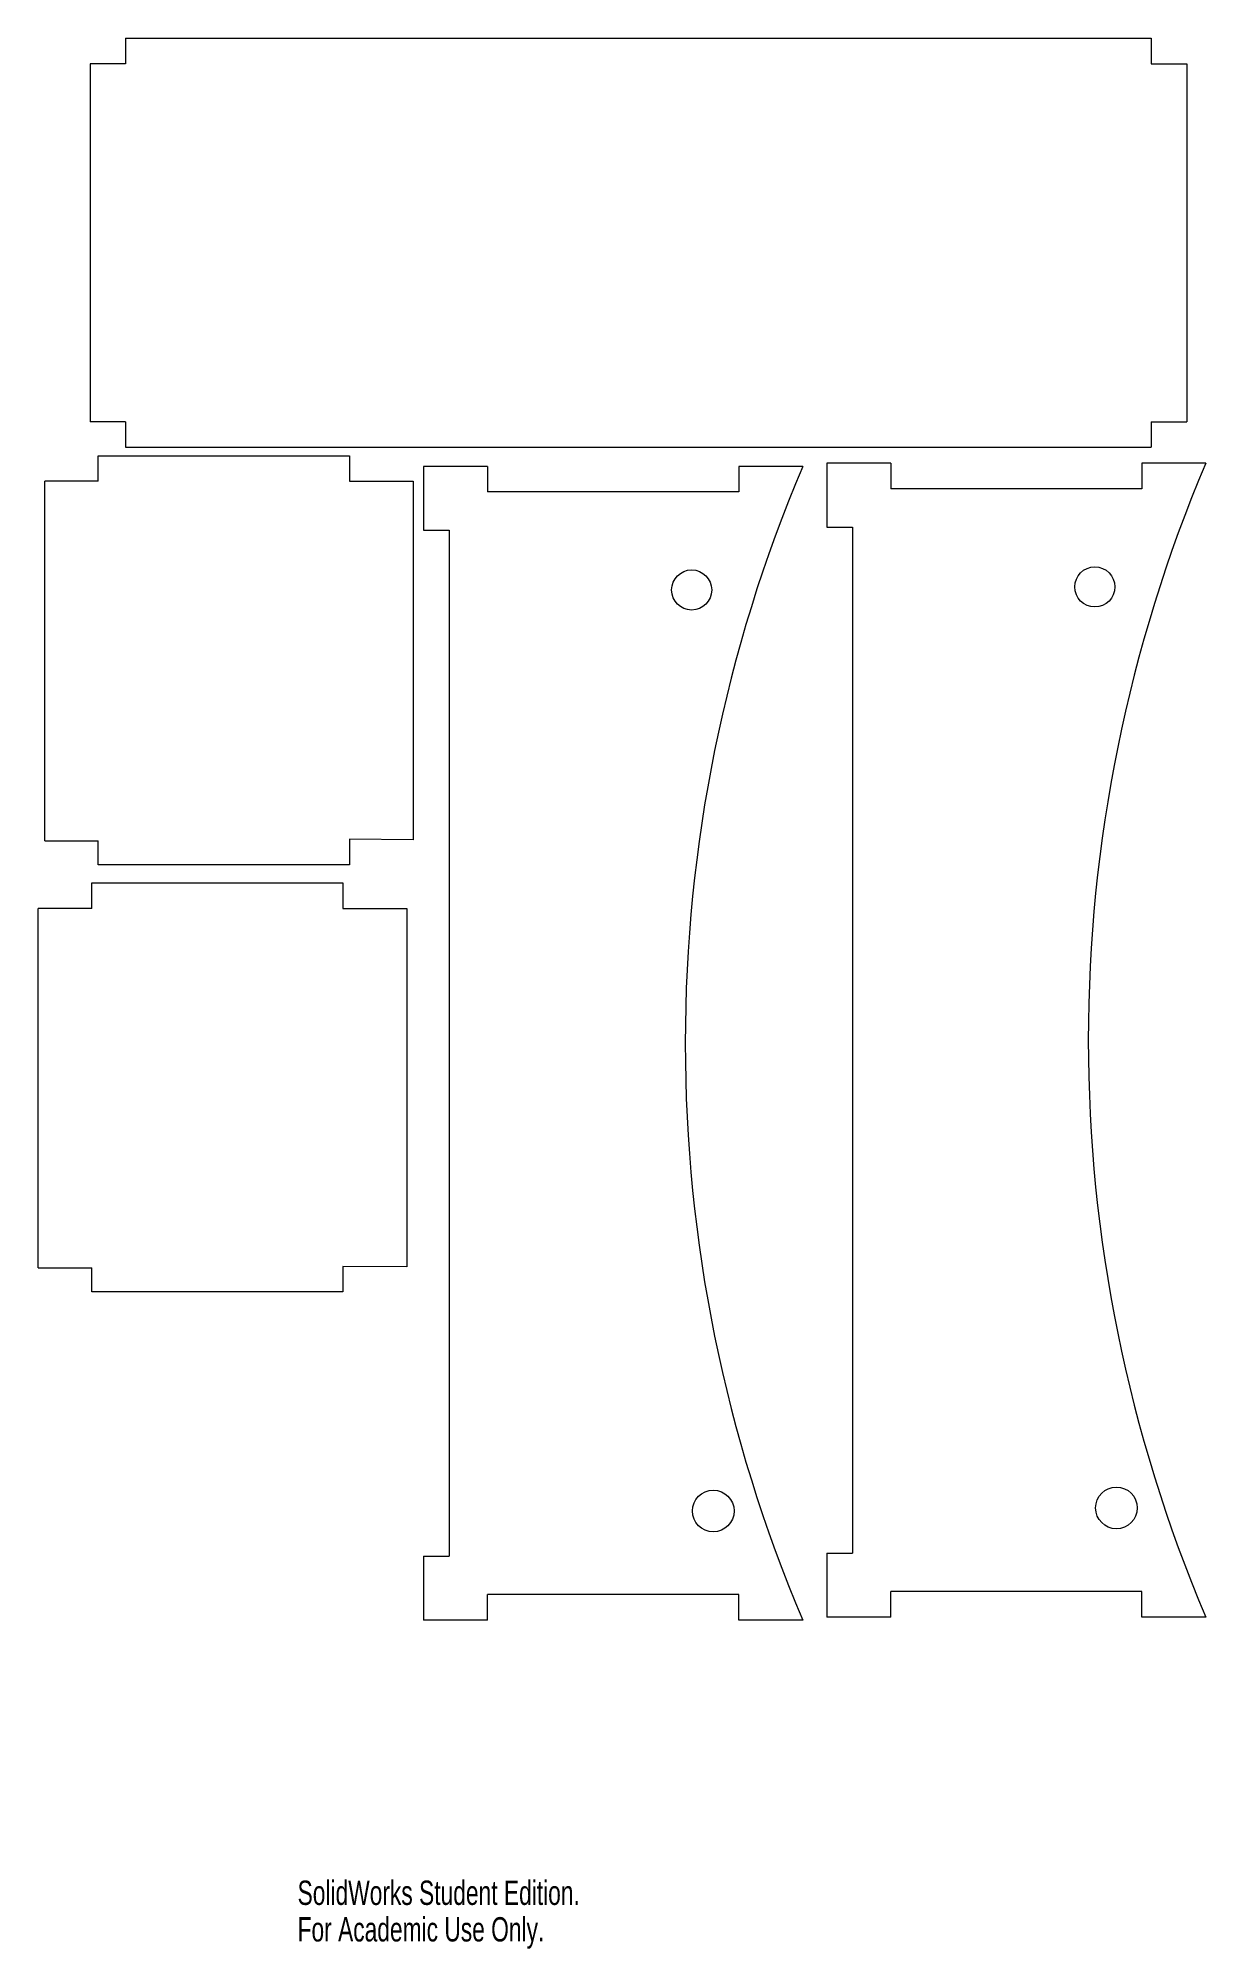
# Model space of a CAD drawing. Header units: inches. Extents: x -2 to 7.1, y 0 to 14.9.
import ezdxf

# ---------------------------------------------------------------- set-up
doc = ezdxf.new("R2010")
doc.units = ezdxf.units.IN
doc.header["$MEASUREMENT"] = 0
doc.styles.add('SLDTEXTSTYLE0', font='TXT', dxfattribs={"width": 0.7})

msp = doc.modelspace()

# ---------------------------------------------------------------- linework, layer by layer
at = {"color": 7, "linetype": 'Continuous', "lineweight": 15}
for p, q in [((-1.346, 14.942), (6.679, 14.942)), ((-1.346, 14.942), (-1.346, 14.742)), ((6.679, 14.942), (6.679, 14.742)), ((-1.623, 14.742), (-1.623, 11.942)), ((-1.346, 14.742), (-1.623, 14.742)), ((6.679, 14.742), (6.957, 14.742)), ((6.957, 14.742), (6.957, 11.942)), ((-1.346, 11.942), (-1.623, 11.942)), ((-1.346, 11.942), (-1.346, 11.742)), ((6.679, 11.942), (6.957, 11.942)), ((6.679, 11.942), (6.679, 11.742)), ((-1.559, 11.476), (-1.559, 11.676)), ((-1.559, 11.676), (0.406, 11.676)), ((-1.346, 11.742), (6.679, 11.742)), ((0.406, 11.676), (0.406, 11.476)), ((1.486, 11.593), (0.986, 11.593)), ((0.986, 11.593), (0.986, 11.093)), ((1.486, 11.593), (1.486, 11.393)), ((3.452, 11.593), (3.452, 11.393)), ((3.952, 11.593), (3.452, 11.593)), ((4.14, 11.617), (4.14, 11.117)), ((4.64, 11.617), (4.14, 11.617)), ((4.64, 11.617), (4.64, 11.417)), ((6.605, 11.617), (6.605, 11.417)), ((7.105, 11.617), (6.605, 11.617)), ((-1.978, 8.665), (-1.978, 11.476)), ((-1.559, 11.476), (-1.978, 11.476)), ((0.406, 11.476), (0.905, 11.476)), ((0.905, 11.476), (0.905, 8.672)), ((3.452, 11.393), (1.486, 11.393)), ((6.605, 11.417), (4.64, 11.417)), ((0.986, 11.093), (1.186, 11.093)), ((1.186, 11.093), (1.186, 3.068)), ((4.14, 11.117), (4.34, 11.117)), ((4.34, 11.117), (4.34, 3.092)), ((0.905, 8.672), (0.406, 8.676)), ((0.406, 8.676), (0.406, 8.476)), ((-1.978, 8.665), (-1.559, 8.665)), ((-1.559, 8.476), (-1.559, 8.665)), ((0.406, 8.476), (-1.559, 8.476)), ((-1.61, 8.135), (-1.61, 8.335)), ((-1.61, 8.335), (0.355, 8.335)), ((0.355, 8.335), (0.355, 8.135)), ((-2.029, 5.324), (-2.029, 8.135)), ((-1.61, 8.135), (-2.029, 8.135)), ((0.355, 8.135), (0.854, 8.135)), ((0.854, 8.135), (0.854, 5.332)), ((-2.029, 5.324), (-1.61, 5.324)), ((-1.61, 5.135), (-1.61, 5.324)), ((0.854, 5.332), (0.355, 5.335)), ((0.355, 5.335), (0.355, 5.135)), ((0.355, 5.135), (-1.61, 5.135)), ((0.986, 3.068), (0.986, 2.568)), ((0.986, 3.068), (1.186, 3.068)), ((4.14, 3.092), (4.14, 2.592)), ((4.14, 3.092), (4.34, 3.092)), ((3.452, 2.768), (1.486, 2.768)), ((1.486, 2.568), (1.486, 2.768)), ((3.452, 2.568), (3.452, 2.768)), ((6.605, 2.792), (4.64, 2.792)), ((4.64, 2.592), (4.64, 2.792)), ((6.605, 2.592), (6.605, 2.792)), ((1.486, 2.568), (0.986, 2.568)), ((3.952, 2.568), (3.452, 2.568)), ((4.64, 2.592), (4.14, 2.592)), ((7.105, 2.592), (6.605, 2.592))]:
    msp.add_line(p, q, dxfattribs=at)
for centre, radius in [((3.083, 10.626), 0.157), ((6.237, 10.65), 0.157), ((6.406, 3.446), 0.163), ((3.252, 3.422), 0.163)]:
    msp.add_circle(centre, radius, dxfattribs=at)
for centre in [(14.569, 7.08), (17.722, 7.105)]:
    msp.add_arc(centre, 11.536, 156.9739, 203.0261, dxfattribs=at)

# ---------------------------------------------------------------- texts
at = {"color": 7, "linetype": 'Continuous', "char_height": 0.1903, "attachment_point": 1, "style": 'SLDTEXTSTYLE0'}
for s, insert in [('SolidWorks Student Edition.', (0, 0.531)), ('For Academic Use Only.', (0, 0.245))]:
    msp.add_mtext(s, dxfattribs=dict(at, insert=insert))

doc.saveas('drawing.dxf')
